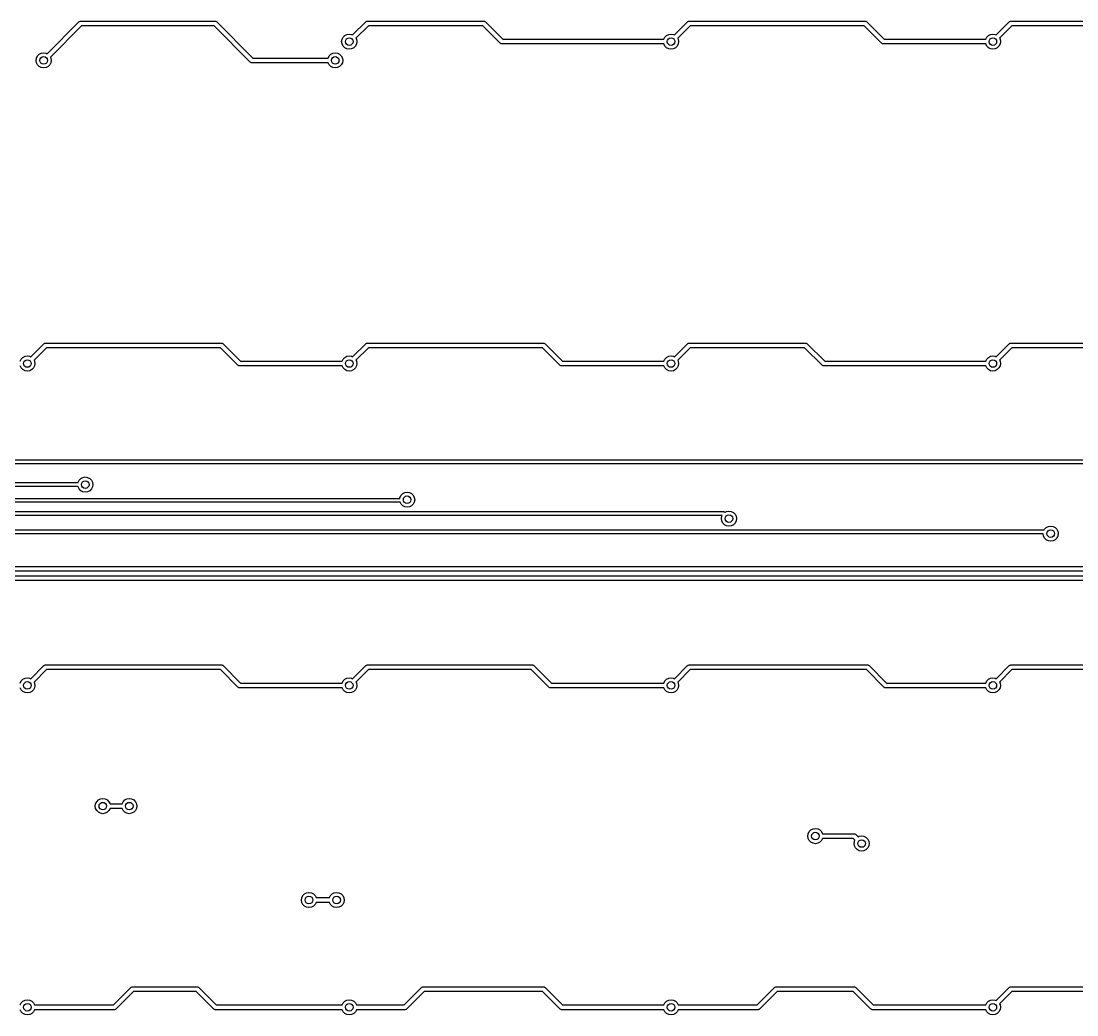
# Model space of a CAD drawing. Extents: x 3.43 to 10.86, y -3.06 to -0.6.
# Drawn here: x 6.15 to 8.346, y -3.055 to -0.989 of the extents above; entities that cross this region are included whole.
import ezdxf

# ---------------------------------------------------------------- set-up
doc = ezdxf.new("R2010")
doc.units = 0
doc.header["$MEASUREMENT"] = 0
doc.layers.add('BLACK', color=7, linetype='CONTINUOUS')

msp = doc.modelspace()

# ---------------------------------------------------------------- linework, layer by layer
at = {"layer": 'BLACK', "linetype": 'CONTINUOUS'}
for p, q in [((6.2038, -1.05695), (6.27012, -0.990633)), ((6.27564, -0.999034), (6.21076, -1.06391)), ((6.27012, -0.990633), (6.27083, -0.990109)), ((6.27083, -0.990109), (6.27094, -0.989972)), ((6.27094, -0.989972), (6.27105, -0.98994)), ((6.27105, -0.98994), (6.27126, -0.989788)), ((6.27126, -0.989788), (6.27244, -0.989533)), ((6.27244, -0.989533), (6.2736, -0.989192)), ((6.2736, -0.989192), (6.5532, -0.989192)), ((6.55117, -0.999034), (6.27564, -0.999034)), ((6.62648, -1.07435), (6.55117, -0.999034)), ((6.5532, -0.989192), (6.55407, -0.989317)), ((6.55407, -0.989317), (6.55425, -0.989305)), ((6.55425, -0.989305), (6.55435, -0.989358)), ((6.55435, -0.989358), (6.5546, -0.989394)), ((6.5546, -0.989394), (6.55562, -0.990052)), ((6.55562, -0.990052), (6.55668, -0.990633)), ((6.55668, -0.990633), (6.632, -1.06594)), ((6.8393, -1.01791), (6.86658, -0.990633)), ((6.8721, -0.999034), (6.84626, -1.02487)), ((6.86658, -0.990633), (6.86728, -0.990109)), ((6.86728, -0.990109), (6.8674, -0.989972)), ((6.8674, -0.989972), (6.8675, -0.98994)), ((6.8675, -0.98994), (6.86771, -0.989788)), ((6.86771, -0.989788), (6.86889, -0.989533)), ((6.86889, -0.989533), (6.87006, -0.989192)), ((6.87006, -0.989192), (7.11226, -0.989192)), ((7.11022, -0.999034), (6.8721, -0.999034)), ((7.14649, -1.0353), (7.11022, -0.999034)), ((7.11226, -0.989192), (7.11313, -0.989317)), ((7.11313, -0.989317), (7.11331, -0.989305)), ((7.11331, -0.989305), (7.1134, -0.989358)), ((7.1134, -0.989358), (7.11366, -0.989394)), ((7.11366, -0.989394), (7.11467, -0.990052)), ((7.11467, -0.990052), (7.11574, -0.990633)), ((7.11574, -0.990633), (7.15201, -1.0269)), ((7.50859, -1.01791), (7.53587, -0.990633)), ((7.54139, -0.999034), (7.51555, -1.02487)), ((7.53587, -0.990633), (7.53657, -0.990109)), ((7.53657, -0.990109), (7.53669, -0.989972)), ((7.53669, -0.989972), (7.5368, -0.98994)), ((7.5368, -0.98994), (7.537, -0.989788)), ((7.537, -0.989788), (7.53818, -0.989533)), ((7.53818, -0.989533), (7.53935, -0.989192)), ((7.53935, -0.989192), (7.90536, -0.989192)), ((7.90332, -0.999034), (7.54139, -0.999034)), ((7.93959, -1.0353), (7.90332, -0.999034)), ((7.90536, -0.989192), (7.90622, -0.989317)), ((7.90622, -0.989317), (7.90641, -0.989305)), ((7.90641, -0.989305), (7.9065, -0.989358)), ((7.9065, -0.989358), (7.90675, -0.989394)), ((7.90675, -0.989394), (7.90777, -0.990052)), ((7.90777, -0.990052), (7.90884, -0.990633)), ((7.90884, -0.990633), (7.94511, -1.0269)), ((8.17788, -1.01791), (8.20516, -0.990633)), ((8.21068, -0.999034), (8.18484, -1.02487)), ((8.20516, -0.990633), (8.20586, -0.990109)), ((8.20586, -0.990109), (8.20598, -0.989972)), ((8.20598, -0.989972), (8.20609, -0.98994)), ((8.20609, -0.98994), (8.20629, -0.989788)), ((8.20629, -0.989788), (8.20748, -0.989533)), ((8.20748, -0.989533), (8.20864, -0.989192)), ((8.20864, -0.989192), (8.55152, -0.989192)), ((8.54949, -0.999034), (8.21068, -0.999034)), ((6.8166, -1.03182), (6.81737, -1.02696)), ((6.81737, -1.03669), (6.8166, -1.03182)), ((6.81737, -1.02696), (6.81961, -1.02257)), ((6.81961, -1.02257), (6.82309, -1.01908)), ((6.82309, -1.01908), (6.82748, -1.01685)), ((6.82748, -1.01685), (6.83235, -1.01608)), ((6.83235, -1.01608), (6.83721, -1.01685)), ((6.83721, -1.01685), (6.8393, -1.01791)), ((6.84626, -1.02487), (6.84732, -1.02696)), ((6.84732, -1.02696), (6.84809, -1.03182)), ((6.84809, -1.03182), (6.84732, -1.03669)), ((7.15201, -1.0269), (7.48669, -1.0269)), ((7.48669, -1.0269), (7.4889, -1.02257)), ((7.4889, -1.02257), (7.49238, -1.01908)), ((7.49238, -1.01908), (7.49677, -1.01685)), ((7.49677, -1.01685), (7.50164, -1.01608)), ((7.50164, -1.01608), (7.5065, -1.01685)), ((7.5065, -1.01685), (7.50859, -1.01791)), ((7.51555, -1.02487), (7.51661, -1.02696)), ((7.51661, -1.02696), (7.51738, -1.03182)), ((7.51738, -1.03182), (7.51661, -1.03669)), ((7.94511, -1.0269), (8.15598, -1.0269)), ((8.15598, -1.0269), (8.15819, -1.02257)), ((8.15819, -1.02257), (8.16167, -1.01908)), ((8.16167, -1.01908), (8.16606, -1.01685)), ((8.16606, -1.01685), (8.17093, -1.01608)), ((8.17093, -1.01608), (8.17579, -1.01685)), ((8.17579, -1.01685), (8.17788, -1.01791)), ((8.18484, -1.02487), (8.18591, -1.02696)), ((8.18591, -1.02696), (8.18668, -1.03182)), ((8.18668, -1.03182), (8.18591, -1.03669)), ((6.81961, -1.04108), (6.81737, -1.03669)), ((6.82309, -1.04456), (6.81961, -1.04108)), ((6.82748, -1.0468), (6.82309, -1.04456)), ((6.83235, -1.04757), (6.82748, -1.0468)), ((6.83721, -1.0468), (6.83235, -1.04757)), ((6.8416, -1.04456), (6.83721, -1.0468)), ((6.84509, -1.04108), (6.8416, -1.04456)), ((6.84732, -1.03669), (6.84509, -1.04108)), ((7.14755, -1.03588), (7.14649, -1.0353)), ((7.14857, -1.03654), (7.14755, -1.03588)), ((7.14882, -1.03658), (7.14857, -1.03654)), ((7.14892, -1.03663), (7.14882, -1.03658)), ((7.1491, -1.03662), (7.14892, -1.03663)), ((7.14997, -1.03674), (7.1491, -1.03662)), ((7.48669, -1.03674), (7.14997, -1.03674)), ((7.4889, -1.04108), (7.48669, -1.03674)), ((7.49238, -1.04456), (7.4889, -1.04108)), ((7.49677, -1.0468), (7.49238, -1.04456)), ((7.50164, -1.04757), (7.49677, -1.0468)), ((7.5065, -1.0468), (7.50164, -1.04757)), ((7.51089, -1.04456), (7.5065, -1.0468)), ((7.51438, -1.04108), (7.51089, -1.04456)), ((7.51661, -1.03669), (7.51438, -1.04108)), ((7.94065, -1.03588), (7.93959, -1.0353)), ((7.94167, -1.03654), (7.94065, -1.03588)), ((7.94192, -1.03658), (7.94167, -1.03654)), ((7.94202, -1.03663), (7.94192, -1.03658)), ((7.9422, -1.03662), (7.94202, -1.03663)), ((7.94307, -1.03674), (7.9422, -1.03662)), ((8.15598, -1.03674), (7.94307, -1.03674)), ((8.15819, -1.04108), (8.15598, -1.03674)), ((8.16167, -1.04456), (8.15819, -1.04108)), ((8.16606, -1.0468), (8.16167, -1.04456)), ((8.17093, -1.04757), (8.16606, -1.0468)), ((8.17579, -1.0468), (8.17093, -1.04757)), ((8.18018, -1.04456), (8.17579, -1.0468)), ((8.18367, -1.04108), (8.18018, -1.04456)), ((8.18591, -1.03669), (8.18367, -1.04108)), ((6.1811, -1.07087), (6.18187, -1.066)), ((6.18187, -1.07573), (6.1811, -1.07087)), ((6.18187, -1.066), (6.18411, -1.06161)), ((6.18411, -1.08012), (6.18187, -1.07573)), ((6.18411, -1.06161), (6.18759, -1.05813)), ((6.18759, -1.05813), (6.19198, -1.05589)), ((6.19198, -1.05589), (6.19685, -1.05512)), ((6.19685, -1.05512), (6.20172, -1.05589)), ((6.20172, -1.05589), (6.2038, -1.05695)), ((6.21183, -1.07573), (6.20959, -1.08012)), ((6.21076, -1.06391), (6.21183, -1.066)), ((6.21183, -1.066), (6.2126, -1.07087)), ((6.2126, -1.07087), (6.21183, -1.07573)), ((6.62754, -1.07493), (6.62648, -1.07435)), ((6.62856, -1.07558), (6.62754, -1.07493)), ((6.62881, -1.07562), (6.62856, -1.07558)), ((6.62891, -1.07567), (6.62881, -1.07562)), ((6.62909, -1.07566), (6.62891, -1.07567)), ((6.62996, -1.07579), (6.62909, -1.07566)), ((6.7882, -1.07579), (6.62996, -1.07579)), ((6.632, -1.06594), (6.7882, -1.06594)), ((6.7882, -1.06594), (6.79041, -1.06161)), ((6.79041, -1.08012), (6.7882, -1.07579)), ((6.79041, -1.06161), (6.79389, -1.05813)), ((6.79389, -1.05813), (6.79828, -1.05589)), ((6.79828, -1.05589), (6.80315, -1.05512)), ((6.80315, -1.05512), (6.80802, -1.05589)), ((6.80802, -1.05589), (6.81241, -1.05813)), ((6.81241, -1.05813), (6.81589, -1.06161)), ((6.81589, -1.06161), (6.81813, -1.066)), ((6.81813, -1.07573), (6.81589, -1.08012)), ((6.81813, -1.066), (6.8189, -1.07087)), ((6.8189, -1.07087), (6.81813, -1.07573)), ((6.18759, -1.08361), (6.18411, -1.08012)), ((6.19198, -1.08584), (6.18759, -1.08361)), ((6.19685, -1.08661), (6.19198, -1.08584)), ((6.20172, -1.08584), (6.19685, -1.08661)), ((6.20611, -1.08361), (6.20172, -1.08584)), ((6.20959, -1.08012), (6.20611, -1.08361)), ((6.79389, -1.08361), (6.79041, -1.08012)), ((6.79828, -1.08584), (6.79389, -1.08361)), ((6.80315, -1.08661), (6.79828, -1.08584)), ((6.80802, -1.08584), (6.80315, -1.08661)), ((6.81241, -1.08361), (6.80802, -1.08584)), ((6.81589, -1.08012), (6.81241, -1.08361)), ((6.17001, -1.6872), (6.19729, -1.65992)), ((6.2028, -1.66833), (6.17697, -1.69416)), ((6.19729, -1.65992), (6.19799, -1.6594)), ((6.19799, -1.6594), (6.19811, -1.65926)), ((6.19811, -1.65926), (6.19821, -1.65923)), ((6.19821, -1.65923), (6.19842, -1.65908)), ((6.19842, -1.65908), (6.1996, -1.65882)), ((6.1996, -1.65882), (6.20077, -1.65848)), ((6.20077, -1.65848), (6.56677, -1.65848)), ((6.56474, -1.66833), (6.2028, -1.66833)), ((6.60101, -1.70459), (6.56474, -1.66833)), ((6.56677, -1.65848), (6.56764, -1.65861)), ((6.56764, -1.65861), (6.56782, -1.6586)), ((6.56782, -1.6586), (6.56792, -1.65865)), ((6.56792, -1.65865), (6.56817, -1.65869)), ((6.56817, -1.65869), (6.56919, -1.65934)), ((6.56919, -1.65934), (6.57025, -1.65992)), ((6.57025, -1.65992), (6.60652, -1.69619)), ((6.8393, -1.6872), (6.86658, -1.65992)), ((6.8721, -1.66833), (6.84626, -1.69416)), ((6.86658, -1.65992), (6.86728, -1.6594)), ((6.86728, -1.6594), (6.8674, -1.65926)), ((6.8674, -1.65926), (6.8675, -1.65923)), ((6.8675, -1.65923), (6.86771, -1.65908)), ((6.86771, -1.65908), (6.86889, -1.65882)), ((6.86889, -1.65882), (6.87006, -1.65848)), ((6.87006, -1.65848), (7.23607, -1.65848)), ((7.23403, -1.66833), (6.8721, -1.66833)), ((7.2703, -1.70459), (7.23403, -1.66833)), ((7.23607, -1.65848), (7.23693, -1.65861)), ((7.23693, -1.65861), (7.23711, -1.6586)), ((7.23711, -1.6586), (7.23721, -1.65865)), ((7.23721, -1.65865), (7.23746, -1.65869)), ((7.23746, -1.65869), (7.23848, -1.65934)), ((7.23848, -1.65934), (7.23955, -1.65992)), ((7.23955, -1.65992), (7.27581, -1.69619)), ((7.50859, -1.6872), (7.53587, -1.65992)), ((7.54139, -1.66833), (7.51555, -1.69416)), ((7.53587, -1.65992), (7.53657, -1.6594)), ((7.53657, -1.6594), (7.53669, -1.65926)), ((7.53669, -1.65926), (7.5368, -1.65923)), ((7.5368, -1.65923), (7.537, -1.65908)), ((7.537, -1.65908), (7.53818, -1.65882)), ((7.53818, -1.65882), (7.53935, -1.65848)), ((7.53935, -1.65848), (7.78155, -1.65848)), ((7.77951, -1.66833), (7.54139, -1.66833)), ((7.81578, -1.70459), (7.77951, -1.66833)), ((7.78155, -1.65848), (7.78242, -1.65861)), ((7.78242, -1.65861), (7.7826, -1.6586)), ((7.7826, -1.6586), (7.7827, -1.65865)), ((7.7827, -1.65865), (7.78295, -1.65869)), ((7.78295, -1.65869), (7.78397, -1.65934)), ((7.78397, -1.65934), (7.78503, -1.65992)), ((7.78503, -1.65992), (7.8213, -1.69619)), ((8.17788, -1.6872), (8.20516, -1.65992)), ((8.21068, -1.66833), (8.18484, -1.69416)), ((8.20516, -1.65992), (8.20586, -1.6594)), ((8.20586, -1.6594), (8.20598, -1.65926)), ((8.20598, -1.65926), (8.20609, -1.65923)), ((8.20609, -1.65923), (8.20629, -1.65908)), ((8.20629, -1.65908), (8.20748, -1.65882)), ((8.20748, -1.65882), (8.20864, -1.65848)), ((8.20864, -1.65848), (8.57465, -1.65848)), ((8.57261, -1.66833), (8.21068, -1.66833)), ((6.15031, -1.69186), (6.1538, -1.68837)), ((6.1538, -1.68837), (6.15819, -1.68614)), ((6.15819, -1.68614), (6.16305, -1.68537)), ((6.16305, -1.68537), (6.16792, -1.68614)), ((6.16792, -1.68614), (6.17001, -1.6872)), ((6.81961, -1.69186), (6.82309, -1.68837)), ((6.82309, -1.68837), (6.82748, -1.68614)), ((6.82748, -1.68614), (6.83235, -1.68537)), ((6.83235, -1.68537), (6.83721, -1.68614)), ((6.83721, -1.68614), (6.8393, -1.6872)), ((7.4889, -1.69186), (7.49238, -1.68837)), ((7.49238, -1.68837), (7.49677, -1.68614)), ((7.49677, -1.68614), (7.50164, -1.68537)), ((7.50164, -1.68537), (7.5065, -1.68614)), ((7.5065, -1.68614), (7.50859, -1.6872)), ((8.15819, -1.69186), (8.16167, -1.68837)), ((8.16167, -1.68837), (8.16606, -1.68614)), ((8.16606, -1.68614), (8.17093, -1.68537)), ((8.17093, -1.68537), (8.17579, -1.68614)), ((8.17579, -1.68614), (8.17788, -1.6872)), ((6.14811, -1.69619), (6.15031, -1.69186)), ((6.15031, -1.71037), (6.14811, -1.70604)), ((6.1538, -1.71386), (6.15031, -1.71037)), ((6.1758, -1.71037), (6.17231, -1.71386)), ((6.17803, -1.70598), (6.1758, -1.71037)), ((6.17697, -1.69416), (6.17803, -1.69625)), ((6.17803, -1.69625), (6.1788, -1.70111)), ((6.1788, -1.70111), (6.17803, -1.70598)), ((6.60207, -1.70518), (6.60101, -1.70459)), ((6.60309, -1.70583), (6.60207, -1.70518)), ((6.60334, -1.70587), (6.60309, -1.70583)), ((6.60344, -1.70592), (6.60334, -1.70587)), ((6.60362, -1.70591), (6.60344, -1.70592)), ((6.60449, -1.70604), (6.60362, -1.70591)), ((6.8174, -1.70604), (6.60449, -1.70604)), ((6.60652, -1.69619), (6.8174, -1.69619)), ((6.8174, -1.69619), (6.81961, -1.69186)), ((6.81961, -1.71037), (6.8174, -1.70604)), ((6.82309, -1.71386), (6.81961, -1.71037)), ((6.84509, -1.71037), (6.8416, -1.71386)), ((6.84732, -1.70598), (6.84509, -1.71037)), ((6.84626, -1.69416), (6.84732, -1.69625)), ((6.84732, -1.69625), (6.84809, -1.70111)), ((6.84809, -1.70111), (6.84732, -1.70598)), ((7.27136, -1.70518), (7.2703, -1.70459)), ((7.27238, -1.70583), (7.27136, -1.70518)), ((7.27263, -1.70587), (7.27238, -1.70583)), ((7.27273, -1.70592), (7.27263, -1.70587)), ((7.27291, -1.70591), (7.27273, -1.70592)), ((7.27378, -1.70604), (7.27291, -1.70591)), ((7.48669, -1.70604), (7.27378, -1.70604)), ((7.27581, -1.69619), (7.48669, -1.69619)), ((7.48669, -1.69619), (7.4889, -1.69186)), ((7.4889, -1.71037), (7.48669, -1.70604)), ((7.49238, -1.71386), (7.4889, -1.71037)), ((7.51438, -1.71037), (7.51089, -1.71386)), ((7.51661, -1.70598), (7.51438, -1.71037)), ((7.51555, -1.69416), (7.51661, -1.69625)), ((7.51661, -1.69625), (7.51738, -1.70111)), ((7.51738, -1.70111), (7.51661, -1.70598)), ((7.81684, -1.70518), (7.81578, -1.70459)), ((7.81786, -1.70583), (7.81684, -1.70518)), ((7.81811, -1.70587), (7.81786, -1.70583)), ((7.81821, -1.70592), (7.81811, -1.70587)), ((7.81839, -1.70591), (7.81821, -1.70592)), ((7.81926, -1.70604), (7.81839, -1.70591)), ((8.15598, -1.70604), (7.81926, -1.70604)), ((7.8213, -1.69619), (8.15598, -1.69619)), ((8.15598, -1.69619), (8.15819, -1.69186)), ((8.15819, -1.71037), (8.15598, -1.70604)), ((8.16167, -1.71386), (8.15819, -1.71037)), ((8.18367, -1.71037), (8.18018, -1.71386)), ((8.18591, -1.70598), (8.18367, -1.71037)), ((8.18484, -1.69416), (8.18591, -1.69625)), ((8.18591, -1.69625), (8.18668, -1.70111)), ((8.18668, -1.70111), (8.18591, -1.70598)), ((6.15819, -1.71609), (6.1538, -1.71386)), ((6.16305, -1.71686), (6.15819, -1.71609)), ((6.16792, -1.71609), (6.16305, -1.71686)), ((6.17231, -1.71386), (6.16792, -1.71609)), ((6.82748, -1.71609), (6.82309, -1.71386)), ((6.83235, -1.71686), (6.82748, -1.71609)), ((6.83721, -1.71609), (6.83235, -1.71686)), ((6.8416, -1.71386), (6.83721, -1.71609)), ((7.49677, -1.71609), (7.49238, -1.71386)), ((7.50164, -1.71686), (7.49677, -1.71609)), ((7.5065, -1.71609), (7.50164, -1.71686)), ((7.51089, -1.71386), (7.5065, -1.71609)), ((8.16606, -1.71609), (8.16167, -1.71386)), ((8.17093, -1.71686), (8.16606, -1.71609)), ((8.17579, -1.71609), (8.17093, -1.71686)), ((8.18018, -1.71386), (8.17579, -1.71609)), ((8.88681, -1.90945), (5.80844, -1.90945)), ((5.81007, -1.90157), (8.88518, -1.90157)), ((4.5039, -1.94878), (6.26835, -1.94878)), ((6.26835, -1.94878), (6.26849, -1.94789)), ((6.26849, -1.94789), (6.27072, -1.9435)), ((6.27072, -1.9435), (6.27421, -1.94002)), ((6.27421, -1.94002), (6.2786, -1.93778)), ((6.2786, -1.93778), (6.28346, -1.93701)), ((6.28346, -1.93701), (6.28833, -1.93778)), ((6.28833, -1.93778), (6.29272, -1.94002)), ((6.29272, -1.94002), (6.2962, -1.9435)), ((6.2962, -1.9435), (6.29844, -1.94789)), ((6.29844, -1.94789), (6.29921, -1.95276)), ((6.29921, -1.95276), (6.29844, -1.95762)), ((6.26833, -1.95665), (4.50398, -1.95665)), ((6.26849, -1.95762), (6.26833, -1.95665)), ((6.27072, -1.96201), (6.26849, -1.95762)), ((6.27421, -1.9655), (6.27072, -1.96201)), ((6.2786, -1.96773), (6.27421, -1.9655)), ((6.28346, -1.9685), (6.2786, -1.96773)), ((6.28833, -1.96773), (6.28346, -1.9685)), ((6.29272, -1.9655), (6.28833, -1.96773)), ((6.2962, -1.96201), (6.29272, -1.9655)), ((6.29844, -1.95762), (6.2962, -1.96201)), ((6.93778, -1.97939), (6.94002, -1.975)), ((6.94002, -1.975), (6.9435, -1.97151)), ((6.9435, -1.97151), (6.94789, -1.96927)), ((6.94789, -1.96927), (6.95276, -1.9685)), ((6.95276, -1.9685), (6.95762, -1.96927)), ((6.95762, -1.96927), (6.96201, -1.97151)), ((6.96201, -1.97151), (6.9655, -1.975)), ((6.9655, -1.975), (6.96773, -1.97939)), ((4.50152, -1.98156), (6.93743, -1.98156)), ((6.93794, -1.98943), (4.50152, -1.98943)), ((6.93743, -1.98156), (6.93778, -1.97939)), ((6.94002, -1.99351), (6.93794, -1.98943)), ((6.9435, -1.99699), (6.94002, -1.99351)), ((6.94789, -1.99923), (6.9435, -1.99699)), ((6.96201, -1.99699), (6.95762, -1.99923)), ((6.9655, -1.99351), (6.96201, -1.99699)), ((6.96773, -1.98912), (6.9655, -1.99351)), ((6.96773, -1.97939), (6.9685, -1.98425)), ((6.9685, -1.98425), (6.96773, -1.98912)), ((4.53284, -2.0091), (7.61146, -2.0091)), ((7.60798, -2.01697), (4.53284, -2.01697)), ((6.95276, -2), (6.94789, -1.99923)), ((6.95762, -1.99923), (6.95276, -2)), ((7.6063, -2.02362), (7.60707, -2.01876)), ((7.60707, -2.01876), (7.60798, -2.01697)), ((7.61146, -2.0091), (7.61176, -2.0092)), ((7.61176, -2.0092), (7.61208, -2.00915)), ((7.61208, -2.00915), (7.6129, -2.00957)), ((7.6129, -2.00957), (7.61378, -2.00985)), ((7.61378, -2.00985), (7.61396, -2.01011)), ((7.61396, -2.01011), (7.61414, -2.0102)), ((7.61414, -2.0102), (7.61718, -2.00864)), ((7.61718, -2.00864), (7.62205, -2.00787)), ((7.62205, -2.00787), (7.62691, -2.00864)), ((7.62691, -2.00864), (7.6313, -2.01088)), ((7.6313, -2.01088), (7.63479, -2.01437)), ((7.63479, -2.01437), (7.63702, -2.01876)), ((7.63702, -2.01876), (7.6378, -2.02362)), ((7.60707, -2.02849), (7.6063, -2.02362)), ((7.60931, -2.03288), (7.60707, -2.02849)), ((7.61279, -2.03636), (7.60931, -2.03288)), ((7.61718, -2.0386), (7.61279, -2.03636)), ((7.62205, -2.03937), (7.61718, -2.0386)), ((7.62691, -2.0386), (7.62205, -2.03937)), ((7.6313, -2.03636), (7.62691, -2.0386)), ((7.63479, -2.03288), (7.6313, -2.03636)), ((7.63702, -2.02849), (7.63479, -2.03288)), ((7.6378, -2.02362), (7.63702, -2.02849)), ((8.28208, -2.04205), (8.28647, -2.03981)), ((8.28647, -2.03981), (8.29133, -2.03904)), ((8.29133, -2.03904), (8.2962, -2.03981)), ((8.2962, -2.03981), (8.30059, -2.04205)), ((8.27564, -2.0551), (4.55619, -2.0551)), ((4.55984, -2.04722), (8.27773, -2.04722)), ((8.27636, -2.05966), (8.27564, -2.0551)), ((8.27859, -2.06405), (8.27636, -2.05966)), ((8.27773, -2.04722), (8.27859, -2.04553)), ((8.27859, -2.04553), (8.28208, -2.04205)), ((8.30059, -2.04205), (8.30407, -2.04553)), ((8.30407, -2.04553), (8.30631, -2.04992)), ((8.30631, -2.05966), (8.30407, -2.06405)), ((8.30631, -2.04992), (8.30708, -2.05479)), ((8.30708, -2.05479), (8.30631, -2.05966)), ((8.28208, -2.06753), (8.27859, -2.06405)), ((8.28647, -2.06977), (8.28208, -2.06753)), ((8.29133, -2.07054), (8.28647, -2.06977)), ((8.2962, -2.06977), (8.29133, -2.07054)), ((8.30059, -2.06753), (8.2962, -2.06977)), ((8.30407, -2.06405), (8.30059, -2.06753)), ((4.59447, -2.12283), (9.60052, -2.12283)), ((4.57553, -2.14239), (9.56528, -2.14239)), ((9.60256, -2.13267), (4.59244, -2.13267)), ((9.56385, -2.15223), (4.57349, -2.15223)), ((6.17001, -2.35649), (6.19729, -2.32922)), ((6.2028, -2.33762), (6.17697, -2.36345)), ((6.19729, -2.32922), (6.19799, -2.32869)), ((6.19799, -2.32869), (6.19811, -2.32855)), ((6.19811, -2.32855), (6.19821, -2.32852)), ((6.19821, -2.32852), (6.19842, -2.32837)), ((6.19842, -2.32837), (6.1996, -2.32811)), ((6.1996, -2.32811), (6.20077, -2.32777)), ((6.20077, -2.32777), (6.56677, -2.32777)), ((6.56474, -2.33762), (6.2028, -2.33762)), ((6.60101, -2.37389), (6.56474, -2.33762)), ((6.56677, -2.32777), (6.56764, -2.3279)), ((6.56764, -2.3279), (6.56782, -2.32789)), ((6.56782, -2.32789), (6.56792, -2.32794)), ((6.56792, -2.32794), (6.56817, -2.32798)), ((6.56817, -2.32798), (6.56919, -2.32863)), ((6.56919, -2.32863), (6.57025, -2.32922)), ((6.57025, -2.32922), (6.60652, -2.36548)), ((6.8393, -2.35649), (6.86658, -2.32922)), ((6.8721, -2.33762), (6.84626, -2.36345)), ((6.86658, -2.32922), (6.86728, -2.32869)), ((6.86728, -2.32869), (6.8674, -2.32855)), ((6.8674, -2.32855), (6.8675, -2.32852)), ((6.8675, -2.32852), (6.86771, -2.32837)), ((6.86771, -2.32837), (6.86889, -2.32811)), ((6.86889, -2.32811), (6.87006, -2.32777)), ((6.87006, -2.32777), (7.21294, -2.32777)), ((7.2109, -2.33762), (6.8721, -2.33762)), ((7.24717, -2.37389), (7.2109, -2.33762)), ((7.21294, -2.32777), (7.21381, -2.3279)), ((7.21381, -2.3279), (7.21399, -2.32789)), ((7.21399, -2.32789), (7.21409, -2.32794)), ((7.21409, -2.32794), (7.21434, -2.32798)), ((7.21434, -2.32798), (7.21536, -2.32863)), ((7.21536, -2.32863), (7.21642, -2.32922)), ((7.21642, -2.32922), (7.25269, -2.36548)), ((7.50859, -2.35649), (7.53587, -2.32922)), ((7.54139, -2.33762), (7.51555, -2.36345)), ((7.53587, -2.32922), (7.53657, -2.32869)), ((7.53657, -2.32869), (7.53669, -2.32855)), ((7.53669, -2.32855), (7.5368, -2.32852)), ((7.5368, -2.32852), (7.537, -2.32837)), ((7.537, -2.32837), (7.53818, -2.32811)), ((7.53818, -2.32811), (7.53935, -2.32777)), ((7.53935, -2.32777), (7.91012, -2.32777)), ((7.90808, -2.33762), (7.54139, -2.33762)), ((7.94435, -2.37389), (7.90808, -2.33762)), ((7.91012, -2.32777), (7.91099, -2.3279)), ((7.91099, -2.3279), (7.91117, -2.32789)), ((7.91117, -2.32789), (7.91127, -2.32794)), ((7.91127, -2.32794), (7.91152, -2.32798)), ((7.91152, -2.32798), (7.91254, -2.32863)), ((7.91254, -2.32863), (7.9136, -2.32922)), ((7.9136, -2.32922), (7.94987, -2.36548)), ((8.17788, -2.35649), (8.20516, -2.32922)), ((8.21068, -2.33762), (8.18484, -2.36345)), ((8.20516, -2.32922), (8.20586, -2.32869)), ((8.20586, -2.32869), (8.20598, -2.32855)), ((8.20598, -2.32855), (8.20609, -2.32852)), ((8.20609, -2.32852), (8.20629, -2.32837)), ((8.20629, -2.32837), (8.20748, -2.32811)), ((8.20748, -2.32811), (8.20864, -2.32777)), ((8.20864, -2.32777), (8.56108, -2.32777)), ((8.55904, -2.33762), (8.21068, -2.33762)), ((6.14811, -2.36548), (6.15031, -2.36115)), ((6.15031, -2.36115), (6.1538, -2.35767)), ((6.1538, -2.35767), (6.15819, -2.35543)), ((6.15819, -2.35543), (6.16305, -2.35466)), ((6.16305, -2.35466), (6.16792, -2.35543)), ((6.16792, -2.35543), (6.17001, -2.35649)), ((6.17697, -2.36345), (6.17803, -2.36554)), ((6.17803, -2.36554), (6.1788, -2.37041)), ((6.1788, -2.37041), (6.17803, -2.37527)), ((6.60652, -2.36548), (6.8174, -2.36548)), ((6.8174, -2.36548), (6.81961, -2.36115)), ((6.81961, -2.36115), (6.82309, -2.35767)), ((6.82309, -2.35767), (6.82748, -2.35543)), ((6.82748, -2.35543), (6.83235, -2.35466)), ((6.83235, -2.35466), (6.83721, -2.35543)), ((6.83721, -2.35543), (6.8393, -2.35649)), ((6.84626, -2.36345), (6.84732, -2.36554)), ((6.84732, -2.36554), (6.84809, -2.37041)), ((6.84809, -2.37041), (6.84732, -2.37527)), ((7.25269, -2.36548), (7.48669, -2.36548)), ((7.48669, -2.36548), (7.4889, -2.36115)), ((7.4889, -2.36115), (7.49238, -2.35767)), ((7.49238, -2.35767), (7.49677, -2.35543)), ((7.49677, -2.35543), (7.50164, -2.35466)), ((7.50164, -2.35466), (7.5065, -2.35543)), ((7.5065, -2.35543), (7.50859, -2.35649)), ((7.51555, -2.36345), (7.51661, -2.36554)), ((7.51661, -2.36554), (7.51738, -2.37041)), ((7.51738, -2.37041), (7.51661, -2.37527)), ((7.94987, -2.36548), (8.15598, -2.36548)), ((8.15598, -2.36548), (8.15819, -2.36115)), ((8.15819, -2.36115), (8.16167, -2.35767)), ((8.16167, -2.35767), (8.16606, -2.35543)), ((8.16606, -2.35543), (8.17093, -2.35466)), ((8.17093, -2.35466), (8.17579, -2.35543)), ((8.17579, -2.35543), (8.17788, -2.35649)), ((8.18484, -2.36345), (8.18591, -2.36554)), ((8.18591, -2.36554), (8.18668, -2.37041)), ((8.18668, -2.37041), (8.18591, -2.37527)), ((6.15031, -2.37966), (6.14811, -2.37533)), ((6.1538, -2.38315), (6.15031, -2.37966)), ((6.15819, -2.38538), (6.1538, -2.38315)), ((6.16305, -2.38615), (6.15819, -2.38538)), ((6.16792, -2.38538), (6.16305, -2.38615)), ((6.17231, -2.38315), (6.16792, -2.38538)), ((6.1758, -2.37966), (6.17231, -2.38315)), ((6.17803, -2.37527), (6.1758, -2.37966)), ((6.60207, -2.37447), (6.60101, -2.37389)), ((6.60309, -2.37512), (6.60207, -2.37447)), ((6.60334, -2.37516), (6.60309, -2.37512)), ((6.60344, -2.37521), (6.60334, -2.37516)), ((6.60362, -2.3752), (6.60344, -2.37521)), ((6.60449, -2.37533), (6.60362, -2.3752)), ((6.8174, -2.37533), (6.60449, -2.37533)), ((6.81961, -2.37966), (6.8174, -2.37533)), ((6.82309, -2.38315), (6.81961, -2.37966)), ((6.82748, -2.38538), (6.82309, -2.38315)), ((6.83235, -2.38615), (6.82748, -2.38538)), ((6.83721, -2.38538), (6.83235, -2.38615)), ((6.8416, -2.38315), (6.83721, -2.38538)), ((6.84509, -2.37966), (6.8416, -2.38315)), ((6.84732, -2.37527), (6.84509, -2.37966)), ((7.24824, -2.37447), (7.24717, -2.37389)), ((7.24926, -2.37512), (7.24824, -2.37447)), ((7.24951, -2.37516), (7.24926, -2.37512)), ((7.2496, -2.37521), (7.24951, -2.37516)), ((7.24979, -2.3752), (7.2496, -2.37521)), ((7.25065, -2.37533), (7.24979, -2.3752)), ((7.48669, -2.37533), (7.25065, -2.37533)), ((7.4889, -2.37966), (7.48669, -2.37533)), ((7.49238, -2.38315), (7.4889, -2.37966)), ((7.49677, -2.38538), (7.49238, -2.38315)), ((7.50164, -2.38615), (7.49677, -2.38538)), ((7.5065, -2.38538), (7.50164, -2.38615)), ((7.51089, -2.38315), (7.5065, -2.38538)), ((7.51438, -2.37966), (7.51089, -2.38315)), ((7.51661, -2.37527), (7.51438, -2.37966)), ((7.94542, -2.37447), (7.94435, -2.37389)), ((7.94643, -2.37512), (7.94542, -2.37447)), ((7.94669, -2.37516), (7.94643, -2.37512)), ((7.94678, -2.37521), (7.94669, -2.37516)), ((7.94696, -2.3752), (7.94678, -2.37521)), ((7.94783, -2.37533), (7.94696, -2.3752)), ((8.15598, -2.37533), (7.94783, -2.37533)), ((8.15819, -2.37966), (8.15598, -2.37533)), ((8.16167, -2.38315), (8.15819, -2.37966)), ((8.16606, -2.38538), (8.16167, -2.38315)), ((8.17093, -2.38615), (8.16606, -2.38538)), ((8.17579, -2.38538), (8.17093, -2.38615)), ((8.18018, -2.38315), (8.17579, -2.38538)), ((8.18367, -2.37966), (8.18018, -2.38315)), ((8.18591, -2.37527), (8.18367, -2.37966)), ((6.3049, -2.61652), (6.30714, -2.61213)), ((6.30714, -2.61213), (6.31062, -2.60865)), ((6.31062, -2.60865), (6.31501, -2.60641)), ((6.31501, -2.60641), (6.31988, -2.60564)), ((6.31988, -2.60564), (6.32475, -2.60641)), ((6.32475, -2.60641), (6.32914, -2.60865)), ((6.32914, -2.60865), (6.33262, -2.61213)), ((6.33262, -2.61213), (6.33483, -2.61647)), ((6.36001, -2.61647), (6.36222, -2.61213)), ((6.36222, -2.61213), (6.3657, -2.60865)), ((6.3657, -2.60865), (6.37009, -2.60641)), ((6.37009, -2.60641), (6.37496, -2.60564)), ((6.37496, -2.60564), (6.37982, -2.60641)), ((6.37982, -2.60641), (6.38421, -2.60865)), ((6.38421, -2.60865), (6.3877, -2.61213)), ((6.3877, -2.61213), (6.38994, -2.61652)), ((6.30413, -2.62139), (6.3049, -2.61652)), ((6.3049, -2.62626), (6.30413, -2.62139)), ((6.30714, -2.63065), (6.3049, -2.62626)), ((6.31062, -2.63413), (6.30714, -2.63065)), ((6.31501, -2.63637), (6.31062, -2.63413)), ((6.32914, -2.63413), (6.32475, -2.63637)), ((6.33262, -2.63065), (6.32914, -2.63413)), ((6.33483, -2.62631), (6.33262, -2.63065)), ((6.33483, -2.61647), (6.36001, -2.61647)), ((6.36001, -2.62631), (6.33483, -2.62631)), ((6.36222, -2.63065), (6.36001, -2.62631)), ((6.3657, -2.63413), (6.36222, -2.63065)), ((6.37009, -2.63637), (6.3657, -2.63413)), ((6.38421, -2.63413), (6.37982, -2.63637)), ((6.3877, -2.63065), (6.38421, -2.63413)), ((6.38994, -2.62626), (6.3877, -2.63065)), ((6.38994, -2.61652), (6.39071, -2.62139)), ((6.39071, -2.62139), (6.38994, -2.62626)), ((6.31988, -2.63714), (6.31501, -2.63637)), ((6.32475, -2.63637), (6.31988, -2.63714)), ((6.37496, -2.63714), (6.37009, -2.63637)), ((6.37982, -2.63637), (6.37496, -2.63714)), ((7.78686, -2.67885), (7.7891, -2.67446)), ((7.7891, -2.67446), (7.79259, -2.67098)), ((7.79259, -2.67098), (7.79698, -2.66874)), ((7.79698, -2.66874), (7.80184, -2.66797)), ((7.80184, -2.66797), (7.80671, -2.66874)), ((7.80671, -2.66874), (7.8111, -2.67098)), ((7.8111, -2.67098), (7.81458, -2.67446)), ((7.81458, -2.67446), (7.81679, -2.6788)), ((7.78609, -2.68372), (7.78686, -2.67885)), ((7.78686, -2.68858), (7.78609, -2.68372)), ((7.7891, -2.69297), (7.78686, -2.68858)), ((7.79259, -2.69646), (7.7891, -2.69297)), ((7.79698, -2.6987), (7.79259, -2.69646)), ((7.80184, -2.69947), (7.79698, -2.6987)), ((7.80671, -2.6987), (7.80184, -2.69947)), ((7.8111, -2.69646), (7.80671, -2.6987)), ((7.81458, -2.69297), (7.8111, -2.69646)), ((7.81679, -2.68864), (7.81458, -2.69297)), ((7.81679, -2.6788), (7.88252, -2.6788)), ((7.88048, -2.68864), (7.81679, -2.68864)), ((7.88404, -2.6922), (7.88048, -2.68864)), ((7.88221, -2.69915), (7.88298, -2.69429)), ((7.88298, -2.70402), (7.88221, -2.69915)), ((7.88252, -2.6788), (7.88339, -2.67892)), ((7.88298, -2.69429), (7.88404, -2.6922)), ((7.88339, -2.67892), (7.88357, -2.67891)), ((7.88357, -2.67891), (7.88366, -2.67896)), ((7.88366, -2.67896), (7.88392, -2.679)), ((7.88392, -2.679), (7.88493, -2.67966)), ((7.88493, -2.67966), (7.886, -2.68024)), ((7.886, -2.68024), (7.891, -2.68524)), ((7.891, -2.68524), (7.89309, -2.68418)), ((7.89309, -2.68418), (7.89795, -2.68341)), ((7.89795, -2.68341), (7.90282, -2.68418)), ((7.90282, -2.68418), (7.90721, -2.68641)), ((7.90721, -2.68641), (7.91069, -2.6899)), ((7.91069, -2.6899), (7.91293, -2.69429)), ((7.91293, -2.69429), (7.9137, -2.69915)), ((7.9137, -2.69915), (7.91293, -2.70402)), ((7.88521, -2.70841), (7.88298, -2.70402)), ((7.8887, -2.71189), (7.88521, -2.70841)), ((7.89309, -2.71413), (7.8887, -2.71189)), ((7.89795, -2.7149), (7.89309, -2.71413)), ((7.90282, -2.71413), (7.89795, -2.7149)), ((7.90721, -2.71189), (7.90282, -2.71413)), ((7.91069, -2.70841), (7.90721, -2.71189)), ((7.91293, -2.70402), (7.91069, -2.70841)), ((6.73371, -2.81173), (6.73594, -2.80734)), ((6.73594, -2.80734), (6.73943, -2.80386)), ((6.73943, -2.80386), (6.74382, -2.80162)), ((6.74382, -2.80162), (6.74868, -2.80085)), ((6.74868, -2.80085), (6.75355, -2.80162)), ((6.75355, -2.80162), (6.75794, -2.80386)), ((6.75794, -2.80386), (6.76142, -2.80734)), ((6.76142, -2.80734), (6.76363, -2.81168)), ((6.79111, -2.81168), (6.79332, -2.80734)), ((6.79332, -2.80734), (6.79681, -2.80386)), ((6.79681, -2.80386), (6.8012, -2.80162)), ((6.8012, -2.80162), (6.80606, -2.80085)), ((6.80606, -2.80085), (6.81093, -2.80162)), ((6.81093, -2.80162), (6.81532, -2.80386)), ((6.81532, -2.80386), (6.8188, -2.80734)), ((6.8188, -2.80734), (6.82104, -2.81173)), ((6.73294, -2.8166), (6.73371, -2.81173)), ((6.73371, -2.82147), (6.73294, -2.8166)), ((6.73594, -2.82586), (6.73371, -2.82147)), ((6.73943, -2.82934), (6.73594, -2.82586)), ((6.74382, -2.83158), (6.73943, -2.82934)), ((6.74868, -2.83235), (6.74382, -2.83158)), ((6.75355, -2.83158), (6.74868, -2.83235)), ((6.75794, -2.82934), (6.75355, -2.83158)), ((6.76142, -2.82586), (6.75794, -2.82934)), ((6.76363, -2.82152), (6.76142, -2.82586)), ((6.76363, -2.81168), (6.79111, -2.81168)), ((6.79111, -2.82152), (6.76363, -2.82152)), ((6.79332, -2.82586), (6.79111, -2.82152)), ((6.79681, -2.82934), (6.79332, -2.82586)), ((6.8012, -2.83158), (6.79681, -2.82934)), ((6.80606, -2.83235), (6.8012, -2.83158)), ((6.81093, -2.83158), (6.80606, -2.83235)), ((6.81532, -2.82934), (6.81093, -2.83158)), ((6.8188, -2.82586), (6.81532, -2.82934)), ((6.82104, -2.82147), (6.8188, -2.82586)), ((6.82104, -2.81173), (6.82181, -2.8166)), ((6.82181, -2.8166), (6.82104, -2.82147)), ((6.34208, -3.03478), (6.37835, -2.99851)), ((6.38387, -3.00691), (6.3476, -3.04318)), ((6.37835, -2.99851), (6.37905, -2.99798)), ((6.37905, -2.99798), (6.37917, -2.99784)), ((6.37917, -2.99784), (6.37928, -2.99781)), ((6.37928, -2.99781), (6.37948, -2.99766)), ((6.37948, -2.99766), (6.38067, -2.99741)), ((6.38067, -2.99741), (6.38183, -2.99706)), ((6.38183, -2.99706), (6.51576, -2.99706)), ((6.51373, -3.00691), (6.38387, -3.00691)), ((6.54999, -3.04318), (6.51373, -3.00691)), ((6.51576, -2.99706), (6.51663, -2.99719)), ((6.51663, -2.99719), (6.51681, -2.99718)), ((6.51681, -2.99718), (6.51691, -2.99723)), ((6.51691, -2.99723), (6.51716, -2.99727)), ((6.51716, -2.99727), (6.51818, -2.99792)), ((6.51818, -2.99792), (6.51924, -2.99851)), ((6.51924, -2.99851), (6.55551, -3.03478)), ((6.94662, -3.03478), (6.98289, -2.99851)), ((6.98841, -3.00691), (6.95214, -3.04318)), ((6.98289, -2.99851), (6.98359, -2.99798)), ((6.98359, -2.99798), (6.98371, -2.99784)), ((6.98371, -2.99784), (6.98382, -2.99781)), ((6.98382, -2.99781), (6.98402, -2.99766)), ((6.98402, -2.99766), (6.98521, -2.99741)), ((6.98521, -2.99741), (6.98637, -2.99706)), ((6.98637, -2.99706), (7.23607, -2.99706)), ((7.23403, -3.00691), (6.98841, -3.00691)), ((7.2703, -3.04318), (7.23403, -3.00691)), ((7.23607, -2.99706), (7.23693, -2.99719)), ((7.23693, -2.99719), (7.23711, -2.99718)), ((7.23711, -2.99718), (7.23721, -2.99723)), ((7.23721, -2.99723), (7.23746, -2.99727)), ((7.23746, -2.99727), (7.23848, -2.99792)), ((7.23848, -2.99792), (7.23955, -2.99851)), ((7.23955, -2.99851), (7.27581, -3.03478)), ((7.68066, -3.03478), (7.71693, -2.99851)), ((7.72245, -3.00691), (7.68618, -3.04318)), ((7.71693, -2.99851), (7.71763, -2.99798)), ((7.71763, -2.99798), (7.71775, -2.99784)), ((7.71775, -2.99784), (7.71786, -2.99781)), ((7.71786, -2.99781), (7.71806, -2.99766)), ((7.71806, -2.99766), (7.71925, -2.99741)), ((7.71925, -2.99741), (7.72041, -2.99706)), ((7.72041, -2.99706), (7.88223, -2.99706)), ((7.88019, -3.00691), (7.72245, -3.00691)), ((7.91646, -3.04318), (7.88019, -3.00691)), ((7.88223, -2.99706), (7.8831, -2.99719)), ((7.8831, -2.99719), (7.88328, -2.99718)), ((7.88328, -2.99718), (7.88338, -2.99723)), ((7.88338, -2.99723), (7.88363, -2.99727)), ((7.88363, -2.99727), (7.88465, -2.99792)), ((7.88465, -2.99792), (7.88571, -2.99851)), ((7.88571, -2.99851), (7.92198, -3.03478)), ((8.17788, -3.02578), (8.20516, -2.99851)), ((8.21068, -3.00691), (8.18484, -3.03274)), ((8.20516, -2.99851), (8.20586, -2.99798)), ((8.20586, -2.99798), (8.20598, -2.99784)), ((8.20598, -2.99784), (8.20609, -2.99781)), ((8.20609, -2.99781), (8.20629, -2.99766)), ((8.20629, -2.99766), (8.20748, -2.99741)), ((8.20748, -2.99741), (8.20864, -2.99706)), ((8.20864, -2.99706), (8.57465, -2.99706)), ((8.57261, -3.00691), (8.21068, -3.00691)), ((6.15031, -3.03044), (6.1538, -3.02696)), ((6.1538, -3.02696), (6.15819, -3.02472)), ((6.15819, -3.02472), (6.16305, -3.02395)), ((6.16305, -3.02395), (6.16792, -3.02472)), ((6.16792, -3.02472), (6.17231, -3.02696)), ((6.17231, -3.02696), (6.1758, -3.03044)), ((6.81961, -3.03044), (6.82309, -3.02696)), ((6.82309, -3.02696), (6.82748, -3.02472)), ((6.82748, -3.02472), (6.83235, -3.02395)), ((6.83235, -3.02395), (6.83721, -3.02472)), ((6.83721, -3.02472), (6.8416, -3.02696)), ((6.8416, -3.02696), (6.84509, -3.03044)), ((7.4889, -3.03044), (7.49238, -3.02696)), ((7.49238, -3.02696), (7.49677, -3.02472)), ((7.49677, -3.02472), (7.50164, -3.02395)), ((7.50164, -3.02395), (7.5065, -3.02472)), ((7.5065, -3.02472), (7.51089, -3.02696)), ((7.51089, -3.02696), (7.51438, -3.03044)), ((8.15819, -3.03044), (8.16167, -3.02696)), ((8.16167, -3.02696), (8.16606, -3.02472)), ((8.16606, -3.02472), (8.17093, -3.02395)), ((8.17093, -3.02395), (8.17579, -3.02472)), ((8.17579, -3.02472), (8.17788, -3.02578)), ((6.14811, -3.03478), (6.15031, -3.03044)), ((6.15031, -3.04895), (6.14811, -3.04462)), ((6.1538, -3.05244), (6.15031, -3.04895)), ((6.1758, -3.04895), (6.17231, -3.05244)), ((6.1758, -3.03044), (6.178, -3.03478)), ((6.178, -3.04462), (6.1758, -3.04895)), ((6.178, -3.03478), (6.34208, -3.03478)), ((6.34412, -3.04462), (6.178, -3.04462)), ((6.34528, -3.04428), (6.34412, -3.04462)), ((6.34647, -3.04402), (6.34528, -3.04428)), ((6.34667, -3.04387), (6.34647, -3.04402)), ((6.34678, -3.04384), (6.34667, -3.04387)), ((6.3469, -3.0437), (6.34678, -3.04384)), ((6.3476, -3.04318), (6.3469, -3.0437)), ((6.55106, -3.04376), (6.54999, -3.04318)), ((6.55208, -3.04442), (6.55106, -3.04376)), ((6.55233, -3.04445), (6.55208, -3.04442)), ((6.55243, -3.04451), (6.55233, -3.04445)), ((6.55261, -3.04449), (6.55243, -3.04451)), ((6.55347, -3.04462), (6.55261, -3.04449)), ((6.8174, -3.04462), (6.55347, -3.04462)), ((6.55551, -3.03478), (6.8174, -3.03478)), ((6.8174, -3.03478), (6.81961, -3.03044)), ((6.81961, -3.04895), (6.8174, -3.04462)), ((6.82309, -3.05244), (6.81961, -3.04895)), ((6.84509, -3.04895), (6.8416, -3.05244)), ((6.84509, -3.03044), (6.8473, -3.03478)), ((6.8473, -3.04462), (6.84509, -3.04895)), ((6.8473, -3.03478), (6.94662, -3.03478)), ((6.94866, -3.04462), (6.8473, -3.04462)), ((6.94982, -3.04428), (6.94866, -3.04462)), ((6.95101, -3.04402), (6.94982, -3.04428)), ((6.95121, -3.04387), (6.95101, -3.04402)), ((6.95132, -3.04384), (6.95121, -3.04387)), ((6.95144, -3.0437), (6.95132, -3.04384)), ((6.95214, -3.04318), (6.95144, -3.0437)), ((7.27136, -3.04376), (7.2703, -3.04318)), ((7.27238, -3.04442), (7.27136, -3.04376)), ((7.27263, -3.04445), (7.27238, -3.04442)), ((7.27273, -3.04451), (7.27263, -3.04445)), ((7.27291, -3.04449), (7.27273, -3.04451)), ((7.27378, -3.04462), (7.27291, -3.04449)), ((7.48669, -3.04462), (7.27378, -3.04462)), ((7.27581, -3.03478), (7.48669, -3.03478)), ((7.48669, -3.03478), (7.4889, -3.03044)), ((7.4889, -3.04895), (7.48669, -3.04462)), ((7.49238, -3.05244), (7.4889, -3.04895)), ((7.51438, -3.04895), (7.51089, -3.05244)), ((7.51438, -3.03044), (7.51659, -3.03478)), ((7.51659, -3.04462), (7.51438, -3.04895)), ((7.51659, -3.03478), (7.68066, -3.03478)), ((7.6827, -3.04462), (7.51659, -3.04462)), ((7.68386, -3.04428), (7.6827, -3.04462)), ((7.68505, -3.04402), (7.68386, -3.04428)), ((7.68525, -3.04387), (7.68505, -3.04402)), ((7.68536, -3.04384), (7.68525, -3.04387)), ((7.68548, -3.0437), (7.68536, -3.04384)), ((7.68618, -3.04318), (7.68548, -3.0437)), ((7.91753, -3.04376), (7.91646, -3.04318)), ((7.91855, -3.04442), (7.91753, -3.04376)), ((7.9188, -3.04445), (7.91855, -3.04442)), ((7.9189, -3.04451), (7.9188, -3.04445)), ((7.91908, -3.04449), (7.9189, -3.04451)), ((7.91994, -3.04462), (7.91908, -3.04449)), ((8.15598, -3.04462), (7.91994, -3.04462)), ((7.92198, -3.03478), (8.15598, -3.03478)), ((8.15598, -3.03478), (8.15819, -3.03044)), ((8.15819, -3.04895), (8.15598, -3.04462)), ((8.16167, -3.05244), (8.15819, -3.04895)), ((8.18367, -3.04895), (8.18018, -3.05244)), ((8.18591, -3.04456), (8.18367, -3.04895)), ((8.18484, -3.03274), (8.18591, -3.03483)), ((8.18591, -3.03483), (8.18668, -3.0397)), ((8.18668, -3.0397), (8.18591, -3.04456)), ((6.15819, -3.05467), (6.1538, -3.05244)), ((6.16305, -3.05544), (6.15819, -3.05467)), ((6.16792, -3.05467), (6.16305, -3.05544)), ((6.17231, -3.05244), (6.16792, -3.05467)), ((6.82748, -3.05467), (6.82309, -3.05244)), ((6.83235, -3.05544), (6.82748, -3.05467)), ((6.83721, -3.05467), (6.83235, -3.05544)), ((6.8416, -3.05244), (6.83721, -3.05467)), ((7.49677, -3.05467), (7.49238, -3.05244)), ((7.50164, -3.05544), (7.49677, -3.05467)), ((7.5065, -3.05467), (7.50164, -3.05544)), ((7.51089, -3.05244), (7.5065, -3.05467)), ((8.16606, -3.05467), (8.16167, -3.05244)), ((8.17093, -3.05544), (8.16606, -3.05467)), ((8.17579, -3.05467), (8.17093, -3.05544)), ((8.18018, -3.05244), (8.17579, -3.05467))]:
    msp.add_line(p, q, dxfattribs=at)
at = {"layer": 'BLACK'}
for centre in [(6.83235, -1.03182), (7.50164, -1.03182), (8.17093, -1.03182), (6.19685, -1.07087), (6.80315, -1.07087), (6.16305, -1.70111), (6.83235, -1.70111), (7.50164, -1.70111), (8.17093, -1.70111), (6.28346, -1.95276), (6.95276, -1.98425), (7.62205, -2.02362), (8.29133, -2.05479), (6.16305, -2.37041), (6.83235, -2.37041), (7.50164, -2.37041), (8.17093, -2.37041), (6.31988, -2.62139), (6.37496, -2.62139), (7.80184, -2.68372), (7.89795, -2.69915), (6.74868, -2.8166), (6.80606, -2.8166), (6.16305, -3.0397), (6.83235, -3.0397), (7.50164, -3.0397), (8.17093, -3.0397)]:
    msp.add_circle(centre, 0.007874, dxfattribs=at)

doc.saveas('drawing.dxf')
